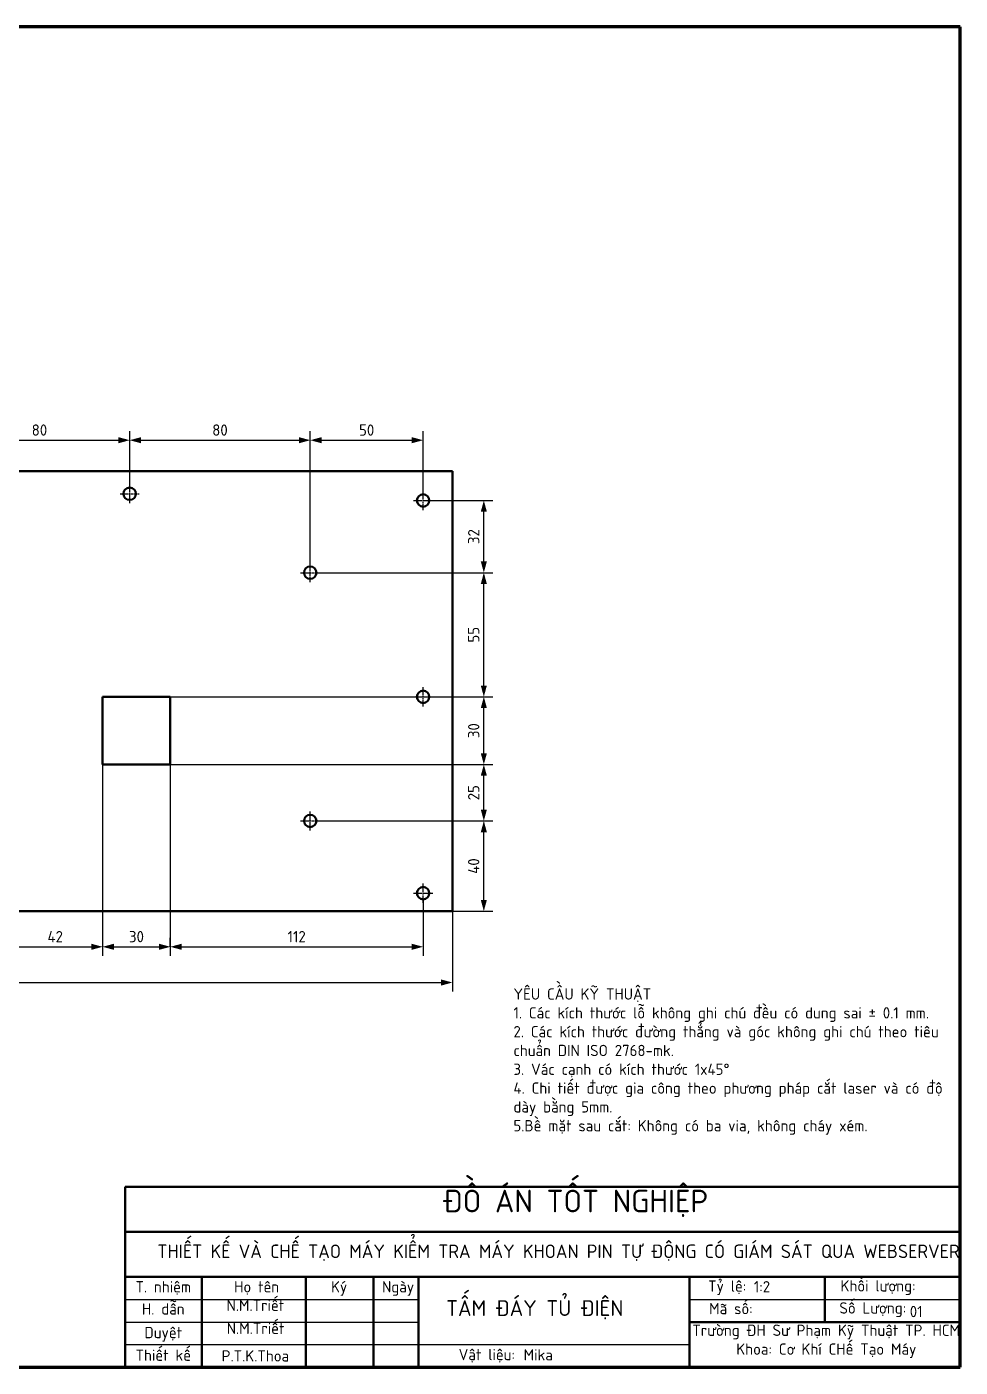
# Model space of a CAD drawing. Header units: millimetres. Extents: x -190 to 12889, y -227 to 3957.
# Drawn here: x 3289 to 3702, y 485 to 1079 of the extents above; entities that cross this region are included whole.
import ezdxf

# ---------------------------------------------------------------- set-up
doc = ezdxf.new("R2010")
doc.units = ezdxf.units.MM
doc.header["$LTSCALE"] = 0.7
doc.header["$PDMODE"] = 35
doc.header["$PDSIZE"] = -4
doc.linetypes.add('CENTER2', pattern=[1.125, 0.75, -0.125, 0.125, -0.125])
doc.layers.get('0').update_dxf_attribs({"color": 255})
for name, color, linetype, lineweight in [('AM_5', 10, 'Continuous', 25), ('AMC_Contour', 7, 'Continuous', 50), ('CON', 7, 'Continuous', 50), ('DIM', 94, 'Continuous', 25), ('KHUNGBV', 5, 'Continuous', 70), ('TEXT', 7, 'Continuous', 25)]:
    doc.layers.add(name, color=color, linetype=linetype, lineweight=lineweight)
doc.styles.add('TCVN-7284', font='tcvn+7284-2003r.ttf')
doc.dimstyles.new('TCVN_ISO-25_RadiusDia', dxfattribs={"dimtxt": 2.5, "dimasz": 2.5, "dimexe": 2, "dimexo": 0, "dimgap": 1, "dimtad": 1, "dimtoh": 1, "dimtxsty": 'TCVN-7284', "dimblk": 'Arrow', "dimcen": 0, "dimclrd": 256, "dimclre": 256, "dimclrt": 256, "dimadec": 0, "dimazin": 0, "dimtfac": 1, "dimtofl": 0, "dimtmove": 1, "dimatfit": 0, "dimldrblk": 'Arrow', "dimfxl": 1, "dimlwd": -1, "dimlwe": -1, "dimarcsym": 0})

# ---------------------------------------------------------------- blocks, each defined once
blk = doc.blocks.new('KHUNG_A3')
at = {"layer": 'CON', "color": 8, "linetype": 'Continuous', "ltscale": 0.66}
for p, q in [((296.71, 84.61), (296.71, 44.61)), ((296.71, 84.61), (481.71, 84.61)), ((296.71, 74.61), (481.71, 74.61)), ((296.71, 64.61), (481.71, 64.61)), ((313.71, 64.61), (313.71, 44.61)), ((336.71, 64.61), (336.71, 44.61)), ((351.71, 64.61), (351.71, 44.61)), ((361.71, 64.61), (361.71, 44.61)), ((421.71, 44.61), (421.71, 64.61)), ((451.71, 54.61), (451.71, 64.61)), ((421.71, 54.61), (481.71, 54.61))]:
    blk.add_line(p, q, dxfattribs=at)
at = {"layer": 'DIM', "color": 8, "linetype": 'Continuous', "ltscale": 0.66}
for p, q in [((296.71, 59.61), (361.71, 59.61)), ((421.71, 59.61), (481.71, 59.61)), ((296.71, 54.61), (361.71, 54.61)), ((296.71, 49.61), (421.71, 49.61))]:
    blk.add_line(p, q, dxfattribs=at)
at = {"layer": 'KHUNGBV', "color": 8, "linetype": 'Continuous', "ltscale": 0.66}
for p, q in [((481.71, 341.61), (61.71, 341.61)), ((481.71, 44.61), (481.71, 341.61)), ((61.71, 44.61), (481.71, 44.61))]:
    blk.add_line(p, q, dxfattribs=at)
at = {"color": 255, "attachment_point": 1, "style": 'TCVN-7284'}
for s, width, insert, char_height in [('{\\W1.485708; }ĐỒ ÁN TỐT NGHIỆP', 65.6643, (362.61, 83.93), 5), ('\\pxqc;T. nhiệm', 16.8827, (296.71, 63.68), 2.5), ('{\\W2.460912; }Họ tên', 16.8827, (317.11, 63.68), 2.5), ('{\\W4.544245; }Ký', 16.8827, (335.42, 63.68), 2.5), ('{\\W1.017842; }Ngày', 9.8035, (352.08, 63.68), 2.5), ('\\pxqc;Tỷ lệ:', 9.8035, (425.19, 63.83), 2.5), ('\\pxqc;Khối lượng:', 20.0073, (453.51, 63.88), 2.5), ('\\pxqc;H. dẫn', 16.8827, (296.71, 58.76), 2.5), ('\\pxqc;N.M.Triết', 16.8827, (317.11, 59.57), 2.5), ('{\\W0.286782; }Mã số:', 12.5818, (425.56, 58.85), 2.5), ('\\pxqc;Số Lượng:', 17.9691, (453.36, 58.98), 2.5), ('\\pxqc;Duyệt', 16.8827, (296.71, 53.54), 2.5), ('\\pxqc;N.M.Triết', 16.8827, (317.16, 54.47), 2.5), ('{\\W0.981773; }Trường ĐH Sư Phạm Kỹ Thuật TP. HCM\\P{\\W7.398439; }Khoa: Cơ Khí CHế Tạo Máy ', 61.6953, (420.88, 54.04), 2.5), ('\\pxqc;Thiết kế', 16.8827, (296.71, 48.52), 2.5), ('\\pxqc;P.T.K.Thoa', 16.8827, (317.11, 48.37), 2.5), ('\\pxi-3,l3,qc,t3;Vật liệu:', 59.8171, (346.92, 48.66), 2.5)]:
    blk.add_mtext_dynamic_manual_height_columns(s, width=width, gutter_width=88.6, heights=[0], dxfattribs=dict(at, insert=insert, char_height=char_height))
at = {"color": 255, "insert": (303.83, 71.79), "char_height": 3, "width": 178.521, "attachment_point": 1, "style": 'TCVN-7284'}
blk.add_mtext('THIẾT KẾ VÀ CHẾ TẠO MÁY KIỂM TRA MÁY KHOAN PIN TỰ ĐỘNG CÓ GIÁM SÁT QUA WEBSERVER\\P', dxfattribs=at)
blk = doc.blocks.new('*U469')
at = {"layer": 'AM_5', "color": 0, "linetype": 'CENTER2', "ltscale": 2, "transparency": 16777216}
for p, q in [((-4.25, 0), (-0.55, 0)), ((0, 0.55), (0, 4.25)), ((0.55, 0), (4.25, 0)), ((0, -4.25), (0, -0.55))]:
    blk.add_line(p, q, dxfattribs=at)
at = {"layer": 'AM_5', "color": 0, "linetype": 'Continuous', "ltscale": 2, "transparency": 16777216}
for p, q in [((-0.275, 0), (0.275, 0)), ((0, -0.275), (0, 0.275))]:
    blk.add_line(p, q, dxfattribs=at)
blk = doc.blocks.new('*U470')
at = {"layer": 'AM_5', "color": 0, "linetype": 'CENTER2', "ltscale": 2, "transparency": 16777216}
for p, q in [((-4.25, 0), (-0.55, 0)), ((0, 0.55), (0, 4.25)), ((0.55, 0), (4.25, 0)), ((0, -4.25), (0, -0.55))]:
    blk.add_line(p, q, dxfattribs=at)
at = {"layer": 'AM_5', "color": 0, "linetype": 'Continuous', "ltscale": 2, "transparency": 16777216}
for p, q in [((-0.275, 0), (0.275, 0)), ((0, -0.275), (0, 0.275))]:
    blk.add_line(p, q, dxfattribs=at)
blk = doc.blocks.new('*U471')
at = {"layer": 'AM_5', "color": 0, "linetype": 'CENTER2', "ltscale": 2, "transparency": 16777216}
for p, q in [((-4.25, 0), (-0.55, 0)), ((0, 0.55), (0, 4.25)), ((0.55, 0), (4.25, 0)), ((0, -4.25), (0, -0.55))]:
    blk.add_line(p, q, dxfattribs=at)
at = {"layer": 'AM_5', "color": 0, "linetype": 'Continuous', "ltscale": 2, "transparency": 16777216}
for p, q in [((-0.275, 0), (0.275, 0)), ((0, -0.275), (0, 0.275))]:
    blk.add_line(p, q, dxfattribs=at)
blk = doc.blocks.new('*U472')
at = {"layer": 'AM_5', "color": 0, "linetype": 'CENTER2', "ltscale": 2, "transparency": 16777216}
for p, q in [((-3.25, 0), (-0.35, 0)), ((0, 0.35), (0, 3.25)), ((0.35, 0), (3.25, 0)), ((0, -3.25), (0, -0.35))]:
    blk.add_line(p, q, dxfattribs=at)
at = {"layer": 'AM_5', "color": 0, "linetype": 'Continuous', "ltscale": 2, "transparency": 16777216}
for p, q in [((-0.175, 0), (0.175, 0)), ((0, -0.175), (0, 0.175))]:
    blk.add_line(p, q, dxfattribs=at)
blk = doc.blocks.new('*U473')
at = {"layer": 'AM_5', "color": 0, "linetype": 'CENTER2', "ltscale": 2, "transparency": 16777216}
for p, q in [((-4.25, 0), (-0.55, 0)), ((0, 0.55), (0, 4.25)), ((0.55, 0), (4.25, 0)), ((0, -4.25), (0, -0.55))]:
    blk.add_line(p, q, dxfattribs=at)
at = {"layer": 'AM_5', "color": 0, "linetype": 'Continuous', "ltscale": 2, "transparency": 16777216}
for p, q in [((-0.275, 0), (0.275, 0)), ((0, -0.275), (0, 0.275))]:
    blk.add_line(p, q, dxfattribs=at)
blk = doc.blocks.new('*U479')
at = {"layer": 'AM_5', "color": 0, "linetype": 'CENTER2', "ltscale": 2, "transparency": 16777216}
for p, q in [((-4.25, 0), (-0.55, 0)), ((0, 0.55), (0, 4.25)), ((0.55, 0), (4.25, 0)), ((0, -4.25), (0, -0.55))]:
    blk.add_line(p, q, dxfattribs=at)
at = {"layer": 'AM_5', "color": 0, "linetype": 'Continuous', "ltscale": 2, "transparency": 16777216}
for p, q in [((-0.275, 0), (0.275, 0)), ((0, -0.275), (0, 0.275))]:
    blk.add_line(p, q, dxfattribs=at)
blk = doc.blocks.new('*U480')
at = {"layer": 'AM_5', "color": 0, "linetype": 'CENTER2', "ltscale": 2, "transparency": 16777216}
for p, q in [((-4.25, 0), (-0.55, 0)), ((0, 0.55), (0, 4.25)), ((0.55, 0), (4.25, 0)), ((0, -4.25), (0, -0.55))]:
    blk.add_line(p, q, dxfattribs=at)
at = {"layer": 'AM_5', "color": 0, "linetype": 'Continuous', "ltscale": 2, "transparency": 16777216}
for p, q in [((-0.275, 0), (0.275, 0)), ((0, -0.275), (0, 0.275))]:
    blk.add_line(p, q, dxfattribs=at)
blk = doc.blocks.new('*U481')
at = {"layer": 'AM_5', "color": 0, "linetype": 'CENTER2', "ltscale": 2, "transparency": 16777216}
for p, q in [((-4.25, 0), (-0.55, 0)), ((0, 0.55), (0, 4.25)), ((0.55, 0), (4.25, 0)), ((0, -4.25), (0, -0.55))]:
    blk.add_line(p, q, dxfattribs=at)
at = {"layer": 'AM_5', "color": 0, "linetype": 'Continuous', "ltscale": 2, "transparency": 16777216}
for p, q in [((-0.275, 0), (0.275, 0)), ((0, -0.275), (0, 0.275))]:
    blk.add_line(p, q, dxfattribs=at)
blk = doc.blocks.new('*U482')
at = {"layer": 'AM_5', "color": 0, "linetype": 'CENTER2', "ltscale": 2, "transparency": 16777216}
for p, q in [((-4.25, 0), (-0.55, 0)), ((0, 0.55), (0, 4.25)), ((0.55, 0), (4.25, 0)), ((0, -4.25), (0, -0.55))]:
    blk.add_line(p, q, dxfattribs=at)
at = {"layer": 'AM_5', "color": 0, "linetype": 'Continuous', "ltscale": 2, "transparency": 16777216}
for p, q in [((-0.275, 0), (0.275, 0)), ((0, -0.275), (0, 0.275))]:
    blk.add_line(p, q, dxfattribs=at)
blk = doc.blocks.new('*U483')
at = {"layer": 'AM_5', "color": 0, "linetype": 'CENTER2', "ltscale": 2, "transparency": 16777216}
for p, q in [((-3.25, 0), (-0.35, 0)), ((0, 0.35), (0, 3.25)), ((0.35, 0), (3.25, 0)), ((0, -3.25), (0, -0.35))]:
    blk.add_line(p, q, dxfattribs=at)
at = {"layer": 'AM_5', "color": 0, "linetype": 'Continuous', "ltscale": 2, "transparency": 16777216}
for p, q in [((-0.175, 0), (0.175, 0)), ((0, -0.175), (0, 0.175))]:
    blk.add_line(p, q, dxfattribs=at)
blk = doc.blocks.new('*U484')
at = {"layer": 'AM_5', "color": 0, "linetype": 'CENTER2', "ltscale": 2, "transparency": 16777216}
for p, q in [((-3.25, 0), (-0.35, 0)), ((0, 0.35), (0, 3.25)), ((0.35, 0), (3.25, 0)), ((0, -3.25), (0, -0.35))]:
    blk.add_line(p, q, dxfattribs=at)
at = {"layer": 'AM_5', "color": 0, "linetype": 'Continuous', "ltscale": 2, "transparency": 16777216}
for p, q in [((-0.175, 0), (0.175, 0)), ((0, -0.175), (0, 0.175))]:
    blk.add_line(p, q, dxfattribs=at)
blk = doc.blocks.new('*U485')
at = {"layer": 'AM_5', "color": 0, "linetype": 'CENTER2', "ltscale": 2, "transparency": 16777216}
for p, q in [((-4.25, 0), (-0.55, 0)), ((0, 0.55), (0, 4.25)), ((0.55, 0), (4.25, 0)), ((0, -4.25), (0, -0.55))]:
    blk.add_line(p, q, dxfattribs=at)
at = {"layer": 'AM_5', "color": 0, "linetype": 'Continuous', "ltscale": 2, "transparency": 16777216}
for p, q in [((-0.275, 0), (0.275, 0)), ((0, -0.275), (0, 0.275))]:
    blk.add_line(p, q, dxfattribs=at)
blk = doc.blocks.new('*U486')
at = {"layer": 'AM_5', "color": 0, "linetype": 'CENTER2', "ltscale": 2, "transparency": 16777216}
for p, q in [((-4.25, 0), (-0.55, 0)), ((0, 0.55), (0, 4.25)), ((0.55, 0), (4.25, 0)), ((0, -4.25), (0, -0.55))]:
    blk.add_line(p, q, dxfattribs=at)
at = {"layer": 'AM_5', "color": 0, "linetype": 'Continuous', "ltscale": 2, "transparency": 16777216}
for p, q in [((-0.275, 0), (0.275, 0)), ((0, -0.275), (0, 0.275))]:
    blk.add_line(p, q, dxfattribs=at)
blk = doc.blocks.new('*U474')
at = {"layer": 'AM_5', "color": 0, "linetype": 'CENTER2', "ltscale": 2, "transparency": 16777216}
for p, q in [((-4.25, 0), (-0.55, 0)), ((0, 0.55), (0, 4.25)), ((0.55, 0), (4.25, 0)), ((0, -4.25), (0, -0.55))]:
    blk.add_line(p, q, dxfattribs=at)
at = {"layer": 'AM_5', "color": 0, "linetype": 'Continuous', "ltscale": 2, "transparency": 16777216}
for p, q in [((-0.275, 0), (0.275, 0)), ((0, -0.275), (0, 0.275))]:
    blk.add_line(p, q, dxfattribs=at)
blk = doc.blocks.new('*U475')
at = {"layer": 'AM_5', "color": 0, "linetype": 'CENTER2', "ltscale": 2, "transparency": 16777216}
for p, q in [((-3.25, 0), (-0.35, 0)), ((0, 0.35), (0, 3.25)), ((0.35, 0), (3.25, 0)), ((0, -3.25), (0, -0.35))]:
    blk.add_line(p, q, dxfattribs=at)
at = {"layer": 'AM_5', "color": 0, "linetype": 'Continuous', "ltscale": 2, "transparency": 16777216}
for p, q in [((-0.175, 0), (0.175, 0)), ((0, -0.175), (0, 0.175))]:
    blk.add_line(p, q, dxfattribs=at)
blk = doc.blocks.new('*U476')
at = {"layer": 'AM_5', "color": 0, "linetype": 'CENTER2', "ltscale": 2, "transparency": 16777216}
for p, q in [((-4.25, 0), (-0.55, 0)), ((0, 0.55), (0, 4.25)), ((0.55, 0), (4.25, 0)), ((0, -4.25), (0, -0.55))]:
    blk.add_line(p, q, dxfattribs=at)
at = {"layer": 'AM_5', "color": 0, "linetype": 'Continuous', "ltscale": 2, "transparency": 16777216}
for p, q in [((-0.275, 0), (0.275, 0)), ((0, -0.275), (0, 0.275))]:
    blk.add_line(p, q, dxfattribs=at)
blk = doc.blocks.new('*U477')
at = {"layer": 'AM_5', "color": 0, "linetype": 'CENTER2', "ltscale": 2, "transparency": 16777216}
for p, q in [((-4.25, 0), (-0.55, 0)), ((0, 0.55), (0, 4.25)), ((0.55, 0), (4.25, 0)), ((0, -4.25), (0, -0.55))]:
    blk.add_line(p, q, dxfattribs=at)
at = {"layer": 'AM_5', "color": 0, "linetype": 'Continuous', "ltscale": 2, "transparency": 16777216}
for p, q in [((-0.275, 0), (0.275, 0)), ((0, -0.275), (0, 0.275))]:
    blk.add_line(p, q, dxfattribs=at)
blk = doc.blocks.new('*U478')
at = {"layer": 'AM_5', "color": 0, "linetype": 'CENTER2', "ltscale": 2, "transparency": 16777216}
for p, q in [((-4.25, 0), (-0.55, 0)), ((0, 0.55), (0, 4.25)), ((0.55, 0), (4.25, 0)), ((0, -4.25), (0, -0.55))]:
    blk.add_line(p, q, dxfattribs=at)
at = {"layer": 'AM_5', "color": 0, "linetype": 'Continuous', "ltscale": 2, "transparency": 16777216}
for p, q in [((-0.275, 0), (0.275, 0)), ((0, -0.275), (0, 0.275))]:
    blk.add_line(p, q, dxfattribs=at)
blk = doc.blocks.new('tam_day')
at = {"layer": 'CON'}
for p, q in [((4476.73, 461.82), (4030.73, 461.82)), ((4030.73, 461.82), (4030.73, 266.82)), ((4476.73, 266.82), (4476.73, 461.82)), ((4321.73, 361.82), (4351.73, 361.82)), ((4321.73, 361.82), (4321.73, 331.82)), ((4351.73, 361.82), (4321.73, 361.82)), ((4321.73, 361.82), (4321.73, 331.82)), ((4351.73, 361.82), (4351.73, 331.82)), ((4351.73, 331.82), (4351.73, 361.82)), ((4321.73, 331.82), (4351.73, 331.82)), ((4321.73, 331.82), (4351.73, 331.82)), ((4030.73, 266.82), (4476.73, 266.82))]:
    blk.add_line(p, q, dxfattribs=at)
for centre, radius in [((4043.73, 448.82), 2.75), ((4043.73, 448.82), 2.75), ((4173.73, 451.82), 2.75), ((4173.73, 451.82), 2.75), ((4333.73, 451.82), 2.75), ((4333.73, 451.82), 2.75), ((4463.73, 448.82), 2.75), ((4463.73, 448.82), 2.75), ((4093.73, 416.82), 2.75), ((4093.73, 416.82), 2.75), ((4253.73, 416.82), 2.75), ((4253.73, 416.82), 2.75), ((4413.73, 416.82), 2.75), ((4413.73, 416.82), 2.75), ((4187.73, 385.82), 1.75), ((4279.73, 385.82), 1.75), ((4043.73, 361.82), 2.75), ((4043.73, 361.82), 2.75), ((4463.73, 361.82), 2.75), ((4463.73, 361.82), 2.75), ((4093.73, 306.82), 2.75), ((4093.73, 306.82), 2.75), ((4253.73, 306.82), 2.75), ((4253.73, 306.82), 2.75), ((4413.73, 306.82), 2.75), ((4413.73, 306.82), 2.75), ((4187.73, 293.82), 1.75), ((4279.73, 293.82), 1.75), ((4043.73, 274.82), 2.75), ((4043.73, 274.82), 2.75), ((4463.73, 274.82), 2.75), ((4463.73, 274.82), 2.75)]:
    blk.add_circle(centre, radius, dxfattribs=at)
at = {"layer": 'AM_5', "linetype": 'CENTER2', "ltscale": 2}
for name, p in [('*U469', (4043.73, 448.82)), ('*U470', (4173.73, 451.82)), ('*U479', (4333.73, 451.82)), ('*U481', (4463.73, 448.82)), ('*U471', (4093.73, 416.82)), ('*U473', (4253.73, 416.82)), ('*U480', (4413.73, 416.82)), ('*U472', (4187.73, 385.82)), ('*U483', (4279.73, 385.82)), ('*U477', (4043.73, 361.82)), ('*U482', (4463.73, 361.82)), ('*U476', (4093.73, 306.82)), ('*U485', (4253.73, 306.82)), ('*U486', (4413.73, 306.82)), ('*U475', (4187.73, 293.82)), ('*U484', (4279.73, 293.82)), ('*U478', (4043.73, 274.82)), ('*U474', (4463.73, 274.82))]:
    blk.add_blockref(name, p, dxfattribs=at)
blk = doc.blocks.new('Arrow')
at = {"layer": 'DIM'}
blk.add_solid([(-1, 0.27), (-1, -0.27), (0, 0)], dxfattribs=at)
blk = doc.blocks.new('*D336')
at = {"layer": 'Defpoints', "color": 0, "ltscale": 0.2, "transparency": 16777216}
for p in [(3322.35, 748.74), (3280.35, 712.49), (3322.35, 670.95)]:
    blk.add_point(p, dxfattribs=at)
at = {"layer": 'DIM', "ltscale": 0.2, "transparency": 16777216}
for p, q in [((3322.35, 748.74), (3322.35, 666.95)), ((3280.35, 712.49), (3280.35, 666.95)), ((3285.35, 670.95), (3317.35, 670.95))]:
    blk.add_line(p, q, dxfattribs=at)
at = {"layer": 'DIM', "ltscale": 0.2, "transparency": 16777216, "xscale": 5.000000000000284, "yscale": 5.000000000000284, "zscale": 5.000000000000284, "rotation": 180}
blk.add_blockref('Arrow', (3280.35, 670.95), dxfattribs=at)
at = {"layer": 'DIM', "ltscale": 0.2, "transparency": 16777216, "xscale": 5.000000000000284, "yscale": 5.000000000000284, "zscale": 5.000000000000284}
blk.add_blockref('Arrow', (3322.35, 670.95), dxfattribs=at)
at = {"layer": 'DIM', "ltscale": 0.2, "transparency": 16777216, "insert": (3301.35, 675.45), "char_height": 5, "attachment_point": 5, "style": 'TCVN-7284'}
blk.add_mtext('42', dxfattribs=at)
blk = doc.blocks.new('*D337')
at = {"layer": 'Defpoints', "color": 0, "ltscale": 0.2, "transparency": 16777216}
for p in [(3322.35, 751.74), (3352.35, 751.74), (3352.35, 670.95)]:
    blk.add_point(p, dxfattribs=at)
at = {"layer": 'DIM', "ltscale": 0.2, "transparency": 16777216}
for p, q in [((3322.35, 751.74), (3322.35, 666.95)), ((3352.35, 751.74), (3352.35, 666.95)), ((3327.35, 670.95), (3347.35, 670.95))]:
    blk.add_line(p, q, dxfattribs=at)
at = {"layer": 'DIM', "ltscale": 0.2, "transparency": 16777216, "xscale": 5.000000000000284, "yscale": 5.000000000000284, "zscale": 5.000000000000284, "rotation": 180}
blk.add_blockref('Arrow', (3322.35, 670.95), dxfattribs=at)
at = {"layer": 'DIM', "ltscale": 0.2, "transparency": 16777216, "xscale": 5.000000000000284, "yscale": 5.000000000000284, "zscale": 5.000000000000284}
blk.add_blockref('Arrow', (3352.35, 670.95), dxfattribs=at)
at = {"layer": 'DIM', "ltscale": 0.2, "transparency": 16777216, "insert": (3337.35, 675.45), "char_height": 5, "attachment_point": 5, "style": 'TCVN-7284'}
blk.add_mtext('30', dxfattribs=at)
blk = doc.blocks.new('*D338')
at = {"layer": 'Defpoints', "color": 0, "ltscale": 0.7, "transparency": 16777216}
for p in [(3031.35, 686.74), (3477.35, 686.74), (3477.35, 655.12)]:
    blk.add_point(p, dxfattribs=at)
at = {"layer": 'DIM', "ltscale": 0.7, "transparency": 16777216}
for p, q in [((3031.35, 686.74), (3031.35, 651.12)), ((3477.35, 686.74), (3477.35, 651.12)), ((3036.35, 655.12), (3472.35, 655.12))]:
    blk.add_line(p, q, dxfattribs=at)
at = {"layer": 'DIM', "ltscale": 0.7, "transparency": 16777216, "xscale": 5, "yscale": 5, "zscale": 5, "rotation": 180}
blk.add_blockref('Arrow', (3031.35, 655.12), dxfattribs=at)
at = {"layer": 'DIM', "ltscale": 0.7, "transparency": 16777216, "xscale": 5, "yscale": 5, "zscale": 5}
blk.add_blockref('Arrow', (3477.35, 655.12), dxfattribs=at)
at = {"layer": 'DIM', "ltscale": 0.7, "transparency": 16777216, "insert": (3254.35, 659.62), "char_height": 5, "attachment_point": 5, "style": 'TCVN-7284', "bg_fill": 3, "box_fill_scale": 1.1, "bg_fill_color": 256, "bg_fill_true_color": 13158600, "bg_fill_transparency": 0}
blk.add_mtext('446', dxfattribs=at)
blk = doc.blocks.new('*D346')
at = {"layer": 'Defpoints', "color": 0, "ltscale": 0.2, "transparency": 16777216}
for p in [(3334.35, 895.45), (3334.35, 874.49), (3254.35, 839.49)]:
    blk.add_point(p, dxfattribs=at)
at = {"layer": 'DIM', "ltscale": 0.2, "transparency": 16777216}
for p, q in [((3254.35, 839.49), (3254.35, 899.45)), ((3334.35, 874.49), (3334.35, 899.45)), ((3259.35, 895.45), (3329.35, 895.45))]:
    blk.add_line(p, q, dxfattribs=at)
at = {"layer": 'DIM', "ltscale": 0.2, "transparency": 16777216, "xscale": 5.000000000000284, "yscale": 5.000000000000284, "zscale": 5.000000000000284, "rotation": 180}
blk.add_blockref('Arrow', (3254.35, 895.45), dxfattribs=at)
at = {"layer": 'DIM', "ltscale": 0.2, "transparency": 16777216, "xscale": 5.000000000000284, "yscale": 5.000000000000284, "zscale": 5.000000000000284}
blk.add_blockref('Arrow', (3334.35, 895.45), dxfattribs=at)
at = {"layer": 'DIM', "ltscale": 0.2, "transparency": 16777216, "insert": (3294.35, 899.95), "char_height": 5, "attachment_point": 5, "style": 'TCVN-7284'}
blk.add_mtext('80', dxfattribs=at)
blk = doc.blocks.new('*D347')
at = {"layer": 'Defpoints', "color": 0, "ltscale": 0.2, "transparency": 16777216}
for p in [(3414.35, 895.45), (3334.35, 874.49), (3414.35, 839.49)]:
    blk.add_point(p, dxfattribs=at)
at = {"layer": 'DIM', "ltscale": 0.2, "transparency": 16777216}
for p, q in [((3334.35, 874.49), (3334.35, 899.45)), ((3414.35, 839.49), (3414.35, 899.45)), ((3339.35, 895.45), (3409.35, 895.45))]:
    blk.add_line(p, q, dxfattribs=at)
at = {"layer": 'DIM', "ltscale": 0.2, "transparency": 16777216, "xscale": 5.000000000000284, "yscale": 5.000000000000284, "zscale": 5.000000000000284, "rotation": 180}
blk.add_blockref('Arrow', (3334.35, 895.45), dxfattribs=at)
at = {"layer": 'DIM', "ltscale": 0.2, "transparency": 16777216, "xscale": 5.000000000000284, "yscale": 5.000000000000284, "zscale": 5.000000000000284}
blk.add_blockref('Arrow', (3414.35, 895.45), dxfattribs=at)
at = {"layer": 'DIM', "ltscale": 0.2, "transparency": 16777216, "insert": (3374.35, 899.95), "char_height": 5, "attachment_point": 5, "style": 'TCVN-7284'}
blk.add_mtext('80', dxfattribs=at)
blk = doc.blocks.new('*D348')
at = {"layer": 'Defpoints', "color": 0, "ltscale": 0.2, "transparency": 16777216}
for p in [(3464.35, 895.45), (3464.35, 871.49), (3414.35, 839.49)]:
    blk.add_point(p, dxfattribs=at)
at = {"layer": 'DIM', "ltscale": 0.2, "transparency": 16777216}
for p, q in [((3414.35, 839.49), (3414.35, 899.45)), ((3464.35, 871.49), (3464.35, 899.45)), ((3419.35, 895.45), (3459.35, 895.45))]:
    blk.add_line(p, q, dxfattribs=at)
at = {"layer": 'DIM', "ltscale": 0.2, "transparency": 16777216, "xscale": 5.000000000000284, "yscale": 5.000000000000284, "zscale": 5.000000000000284, "rotation": 180}
blk.add_blockref('Arrow', (3414.35, 895.45), dxfattribs=at)
at = {"layer": 'DIM', "ltscale": 0.2, "transparency": 16777216, "xscale": 5.000000000000284, "yscale": 5.000000000000284, "zscale": 5.000000000000284}
blk.add_blockref('Arrow', (3464.35, 895.45), dxfattribs=at)
at = {"layer": 'DIM', "ltscale": 0.2, "transparency": 16777216, "insert": (3439.35, 899.95), "char_height": 5, "attachment_point": 5, "style": 'TCVN-7284'}
blk.add_mtext('50', dxfattribs=at)
blk = doc.blocks.new('*D350')
at = {"layer": 'Defpoints', "color": 0, "ltscale": 0.2, "transparency": 16777216}
for p in [(3464.35, 691.99), (3352.35, 670.95), (3464.35, 670.95)]:
    blk.add_point(p, dxfattribs=at)
at = {"layer": 'DIM', "ltscale": 0.2, "transparency": 16777216}
for p, q in [((3464.35, 691.99), (3464.35, 666.95)), ((3352.35, 670.95), (3352.35, 674.95)), ((3357.35, 670.95), (3459.35, 670.95))]:
    blk.add_line(p, q, dxfattribs=at)
at = {"layer": 'DIM', "ltscale": 0.2, "transparency": 16777216, "xscale": 5.000000000000284, "yscale": 5.000000000000284, "zscale": 5.000000000000284, "rotation": 180}
blk.add_blockref('Arrow', (3352.35, 670.95), dxfattribs=at)
at = {"layer": 'DIM', "ltscale": 0.2, "transparency": 16777216, "xscale": 5.000000000000284, "yscale": 5.000000000000284, "zscale": 5.000000000000284}
blk.add_blockref('Arrow', (3464.35, 670.95), dxfattribs=at)
at = {"layer": 'DIM', "ltscale": 0.2, "transparency": 16777216, "insert": (3408.35, 675.45), "char_height": 5, "attachment_point": 5, "style": 'TCVN-7284'}
blk.add_mtext('112', dxfattribs=at)
blk = doc.blocks.new('*D466')
at = {"layer": 'Defpoints', "color": 0, "ltscale": 0.2, "transparency": 16777216}
for p in [(3417.1, 726.74), (3491.27, 726.74), (3477.35, 686.74)]:
    blk.add_point(p, dxfattribs=at)
at = {"layer": 'DIM', "ltscale": 0.2, "transparency": 16777216}
for p, q in [((3417.1, 726.74), (3495.27, 726.74)), ((3491.27, 691.74), (3491.27, 721.74)), ((3477.35, 686.74), (3495.27, 686.74))]:
    blk.add_line(p, q, dxfattribs=at)
at = {"layer": 'DIM', "ltscale": 0.2, "transparency": 16777216, "xscale": 5.000000000000284, "yscale": 5.000000000000284, "zscale": 5.000000000000284}
for p, rotation in [((3491.27, 726.74), 90), ((3491.27, 686.74), 270)]:
    blk.add_blockref('Arrow', p, dxfattribs=dict(at, rotation=rotation))
at = {"layer": 'DIM', "ltscale": 0.2, "transparency": 16777216, "insert": (3486.77, 706.74), "char_height": 5, "attachment_point": 5, "rotation": 90, "style": 'TCVN-7284'}
blk.add_mtext('40', dxfattribs=at)
blk = doc.blocks.new('*D467')
at = {"layer": 'Defpoints', "color": 0, "ltscale": 0.2, "transparency": 16777216}
for p in [(3467.1, 868.74), (3491.27, 868.74), (3417.1, 836.74)]:
    blk.add_point(p, dxfattribs=at)
at = {"layer": 'DIM', "ltscale": 0.2, "transparency": 16777216}
for p, q in [((3467.1, 868.74), (3495.27, 868.74)), ((3491.27, 841.74), (3491.27, 863.74)), ((3417.1, 836.74), (3495.27, 836.74))]:
    blk.add_line(p, q, dxfattribs=at)
at = {"layer": 'DIM', "ltscale": 0.2, "transparency": 16777216, "xscale": 5.000000000000284, "yscale": 5.000000000000284, "zscale": 5.000000000000284}
for p, rotation in [((3491.27, 868.74), 90), ((3491.27, 836.74), 270)]:
    blk.add_blockref('Arrow', p, dxfattribs=dict(at, rotation=rotation))
at = {"layer": 'DIM', "ltscale": 0.2, "transparency": 16777216, "insert": (3486.77, 852.74), "char_height": 5, "attachment_point": 5, "rotation": 90, "style": 'TCVN-7284'}
blk.add_mtext('32', dxfattribs=at)
blk = doc.blocks.new('*D468')
at = {"layer": 'Defpoints', "color": 0, "ltscale": 0.2, "transparency": 16777216}
for p in [(3352.35, 751.74), (3491.27, 751.74), (3417.1, 726.74)]:
    blk.add_point(p, dxfattribs=at)
at = {"layer": 'DIM', "ltscale": 0.2, "transparency": 16777216}
for p, q in [((3352.35, 751.74), (3495.27, 751.74)), ((3491.27, 731.74), (3491.27, 746.74)), ((3417.1, 726.74), (3495.27, 726.74))]:
    blk.add_line(p, q, dxfattribs=at)
at = {"layer": 'DIM', "ltscale": 0.2, "transparency": 16777216, "xscale": 5.000000000000284, "yscale": 5.000000000000284, "zscale": 5.000000000000284}
for p, rotation in [((3491.27, 751.74), 90), ((3491.27, 726.74), 270)]:
    blk.add_blockref('Arrow', p, dxfattribs=dict(at, rotation=rotation))
at = {"layer": 'DIM', "ltscale": 0.2, "transparency": 16777216, "insert": (3486.77, 739.24), "char_height": 5, "attachment_point": 5, "rotation": 90, "style": 'TCVN-7284'}
blk.add_mtext('25', dxfattribs=at)
blk = doc.blocks.new('*D487')
at = {"layer": 'Defpoints', "color": 0, "ltscale": 0.2, "transparency": 16777216}
for p in [(3467.1, 781.74), (3491.27, 781.74), (3352.35, 751.74)]:
    blk.add_point(p, dxfattribs=at)
at = {"layer": 'DIM', "ltscale": 0.2, "transparency": 16777216}
for p, q in [((3467.1, 781.74), (3495.27, 781.74)), ((3491.27, 756.74), (3491.27, 776.74)), ((3352.35, 751.74), (3495.27, 751.74))]:
    blk.add_line(p, q, dxfattribs=at)
at = {"layer": 'DIM', "ltscale": 0.2, "transparency": 16777216, "xscale": 5.000000000000284, "yscale": 5.000000000000284, "zscale": 5.000000000000284}
for p, rotation in [((3491.27, 781.74), 90), ((3491.27, 751.74), 270)]:
    blk.add_blockref('Arrow', p, dxfattribs=dict(at, rotation=rotation))
at = {"layer": 'DIM', "ltscale": 0.2, "transparency": 16777216, "insert": (3486.77, 766.74), "char_height": 5, "attachment_point": 5, "rotation": 90, "style": 'TCVN-7284'}
blk.add_mtext('30', dxfattribs=at)
blk = doc.blocks.new('*D488')
at = {"layer": 'Defpoints', "color": 0, "ltscale": 0.2, "transparency": 16777216}
for p in [(3491.27, 836.74), (3491.27, 836.74), (3352.35, 781.74)]:
    blk.add_point(p, dxfattribs=at)
at = {"layer": 'DIM', "ltscale": 0.2, "transparency": 16777216}
for p, q in [((3491.27, 836.74), (3495.27, 836.74)), ((3491.27, 786.74), (3491.27, 831.74)), ((3352.35, 781.74), (3495.27, 781.74))]:
    blk.add_line(p, q, dxfattribs=at)
at = {"layer": 'DIM', "ltscale": 0.2, "transparency": 16777216, "xscale": 5.000000000000284, "yscale": 5.000000000000284, "zscale": 5.000000000000284}
for p, rotation in [((3491.27, 836.74), 90), ((3491.27, 781.74), 270)]:
    blk.add_blockref('Arrow', p, dxfattribs=dict(at, rotation=rotation))
at = {"layer": 'DIM', "ltscale": 0.2, "transparency": 16777216, "insert": (3486.77, 809.24), "char_height": 5, "attachment_point": 5, "rotation": 90, "style": 'TCVN-7284'}
blk.add_mtext('55', dxfattribs=at)

msp = doc.modelspace()

# ---------------------------------------------------------------- block references
at = {"layer": 'DIM', "xscale": 2, "yscale": 2, "zscale": 2}
msp.add_blockref('KHUNG_A3', (2738.9286, 395.4283), dxfattribs=at)
at = {"layer": 'DIM'}
msp.add_blockref('tam_day', (-999.3802, 419.9119), dxfattribs=at)

# ---------------------------------------------------------------- texts
at = {"ltscale": 0.7, "char_height": 5, "attachment_point": 1, "style": 'TCVN-7284'}
for s, width, insert in [('1:2', 9.000073, (3610.9221, 522.8068)), ('01', 9.000073, (3680.009, 511.8013)), ('Mika', 42.257213, (3508.9012, 492.621))]:
    msp.add_mtext_dynamic_manual_height_columns(s, width=width, gutter_width=25, heights=[0], dxfattribs=dict(at, insert=insert))
at = {"layer": 'AMC_Contour', "color": 255, "insert": (3474.5605, 514.3363), "char_height": 7, "attachment_point": 1, "style": 'TCVN-7284'}
msp.add_mtext_dynamic_manual_height_columns('TẤM ĐÁY TỦ ĐIỆN', width=97.176394, gutter_width=35, heights=[0], dxfattribs=at)
at = {"layer": 'TEXT', "ltscale": 0.7, "insert": (3504.394, 652.5158), "char_height": 5, "attachment_point": 1, "style": 'TCVN-7284'}
msp.add_mtext_dynamic_manual_height_columns('YÊU CẦU KỸ THUẬT\\P1. Các kích thước lỗ không ghi chú đều có dung sai ± 0.1 mm. \\P2. Các kích thước đường thẳng và góc không ghi chú theo tiêu chuẩn DIN ISO 2768-mk.\\P3. Vác cạnh có kích thước 1x45°\\P4. Chi tiết được gia công theo phương pháp cắt laser và có độ dày bằng 5mm.\\P5.Bề mặt sau cắt: Không có ba via, không cháy xém.', width=190.306601, gutter_width=3444.1823, heights=[0], dxfattribs=at)

# ---------------------------------------------------------------- dimensions: what is measured, and where the dimension line sits
at = {"layer": 'DIM', "ltscale": 0.2}
for base, p1, p2, picture, middle in [((3334.3526, 895.4474), (3254.3526, 839.4864), (3334.3526, 874.4864), '*D346', (3294.3526, 899.9474)), ((3414.3526, 895.4474), (3334.3526, 874.4864), (3414.3526, 839.4864), '*D347', (3374.3526, 899.9474)), ((3464.3526, 895.4474), (3414.3526, 839.4864), (3464.3526, 871.4864), '*D348', (3439.3526, 899.9474)), ((3322.3526, 670.9547), (3280.3526, 712.4864), (3322.3526, 748.7364), '*D336', (3301.3526, 675.4547)), ((3352.3526, 670.9547), (3322.3526, 751.7364), (3352.3526, 751.7364), '*D337', (3337.3526, 675.4547))]:
    dim = msp.add_linear_dim(base=base, p1=p1, p2=p2, dimstyle='TCVN_ISO-25_RadiusDia', override={"dimscale": 2, "dimtmove": 1}, dxfattribs=at)
    dim.commit()
    dim.dimension.update_dxf_attribs({"geometry": picture, "text_midpoint": middle})
for base, p1, p2, picture, middle in [((3491.2705, 868.7364), (3417.1026, 836.7364), (3467.1026, 868.7364), '*D467', (3486.7705, 852.7364)), ((3491.2705, 836.7364), (3352.3526, 781.7364), (3491.2705, 836.7364), '*D488', (3486.7705, 809.2364)), ((3491.2705, 781.7364), (3352.3526, 751.7364), (3467.1026, 781.7364), '*D487', (3486.7705, 766.7364)), ((3491.2705, 751.7364), (3417.1026, 726.7364), (3352.3526, 751.7364), '*D468', (3486.7705, 739.2364))]:
    dim = msp.add_linear_dim(base=base, p1=p1, p2=p2, angle=90, dimstyle='TCVN_ISO-25_RadiusDia', override={"dimscale": 2}, dxfattribs=at)
    dim.commit()
    dim.dimension.update_dxf_attribs({"geometry": picture, "text_midpoint": middle})

# ---------------------------------------------------------------- next in the draw order: dimensions: what is measured, and where the dimension line sits
at = {"layer": 'DIM', "ltscale": 0.7}
dim = msp.add_linear_dim(base=(3477.3526, 655.1154), p1=(3031.3526, 686.7364), p2=(3477.3526, 686.7364), dimstyle='TCVN_ISO-25_RadiusDia', override={"dimscale": 2, "dimtp": 0.5, "dimtm": 0.5, "dimtfill": 1, "dimarcsym": 1}, dxfattribs=at)
dim.commit()
dim.dimension.update_dxf_attribs({"geometry": '*D338', "text_midpoint": (3254.3526, 659.6154)})

# ---------------------------------------------------------------- next in the draw order: dimensions: what is measured, and where the dimension line sits
at = {"layer": 'DIM', "ltscale": 0.2}
dim = msp.add_linear_dim(base=(3491.2705, 726.7364), p1=(3477.3526, 686.7364), p2=(3417.1026, 726.7364), angle=90, dimstyle='TCVN_ISO-25_RadiusDia', override={"dimscale": 2}, dxfattribs=at)
dim.commit()
dim.dimension.update_dxf_attribs({"geometry": '*D466', "text_midpoint": (3486.7705, 706.7364)})
dim = msp.add_linear_dim(base=(3464.3526, 670.9547), p1=(3352.3526, 670.9547), p2=(3464.3526, 691.9864), dimstyle='TCVN_ISO-25_RadiusDia', override={"dimscale": 2}, dxfattribs=at)
dim.commit()
dim.dimension.update_dxf_attribs({"geometry": '*D350', "text_midpoint": (3408.3526, 675.4547)})

doc.saveas('drawing.dxf')
